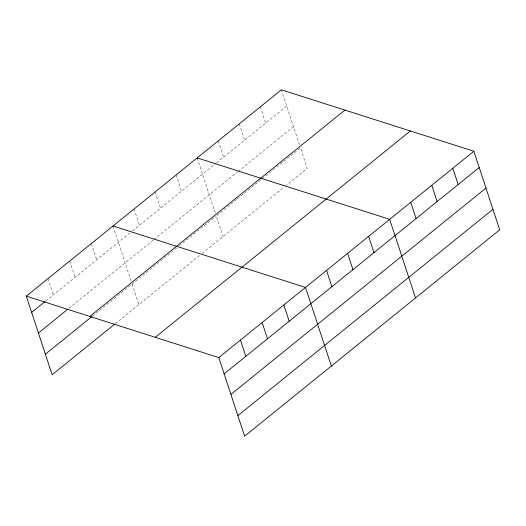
<?xml version="1.0" encoding="UTF-8"?>
<svg xmlns="http://www.w3.org/2000/svg" width="526" height="526" viewBox="0 0 526 526"><rect width="100%" height="100%" fill="white"/><g stroke="black" fill="none" stroke-linecap="round" stroke-linejoin="round"><path stroke-width="0.39" stroke-dasharray="2.63 1.97" d="M45.677 301.082L129.85 232.985M132.401 230.921L215.936 163.343M216.574 162.83L286.716 106.088M69.018 308.236L153.191 240.145M153.829 239.626L237.364 172.048M238.002 171.535L293.482 126.654M92.569 316.014L176.743 247.924M179.287 245.859L215.64 216.456M236.68 199.433L216.278 215.936L223.037 236.509M237.318 198.913L261.547 179.313M262.185 178.794L300.445 147.845L307.21 168.412L286.17 185.435M115.273 323.687L200.084 255.077M201.997 253.532L284.257 186.986M281.371 89.814L299.702 145.577M260.324 106.837L265.676 123.11M239.284 123.86L244.629 140.133M218.237 140.883L223.589 157.156M197.197 157.912L215.529 213.668M176.151 174.934L181.503 191.201M155.111 191.957L160.456 208.224M134.064 208.98L139.416 225.246M113.024 226.002L131.355 281.758M132.105 284.033L138.864 304.6M91.34 243.538L96.692 259.811M69.662 261.08L75.014 277.353M47.978 278.622L53.33 294.889"/><path stroke-width="0.79" d="M26.3 296.158L281.371 89.814L473.86 151.245L499.7 229.842L244.629 436.185L218.79 357.588L26.3 296.158L52.14 374.755L114.635 324.2M31.652 312.431L45.039 301.595M38.411 332.997L67.742 309.268M89.821 316.428L344.892 110.085M45.381 354.189L91.932 316.534M155.269 337.317L410.339 130.974M218.79 357.588L473.86 151.245M224.142 373.854L479.206 167.511M230.901 394.428L485.971 188.084M237.87 415.619L492.934 209.276M197.197 157.912L389.687 219.335L415.527 297.933M113.024 226.002L305.514 287.433L331.354 366.03M452.814 168.267L458.166 184.534M431.774 185.29L437.119 201.563M410.727 202.313L416.079 218.586M368.641 236.358L373.993 252.631M347.601 253.381L352.946 269.654M326.554 270.41L331.906 286.677M283.83 304.968L289.182 321.241M262.152 322.51L267.504 338.777M240.467 340.046L245.82 356.319"/></g></svg>
